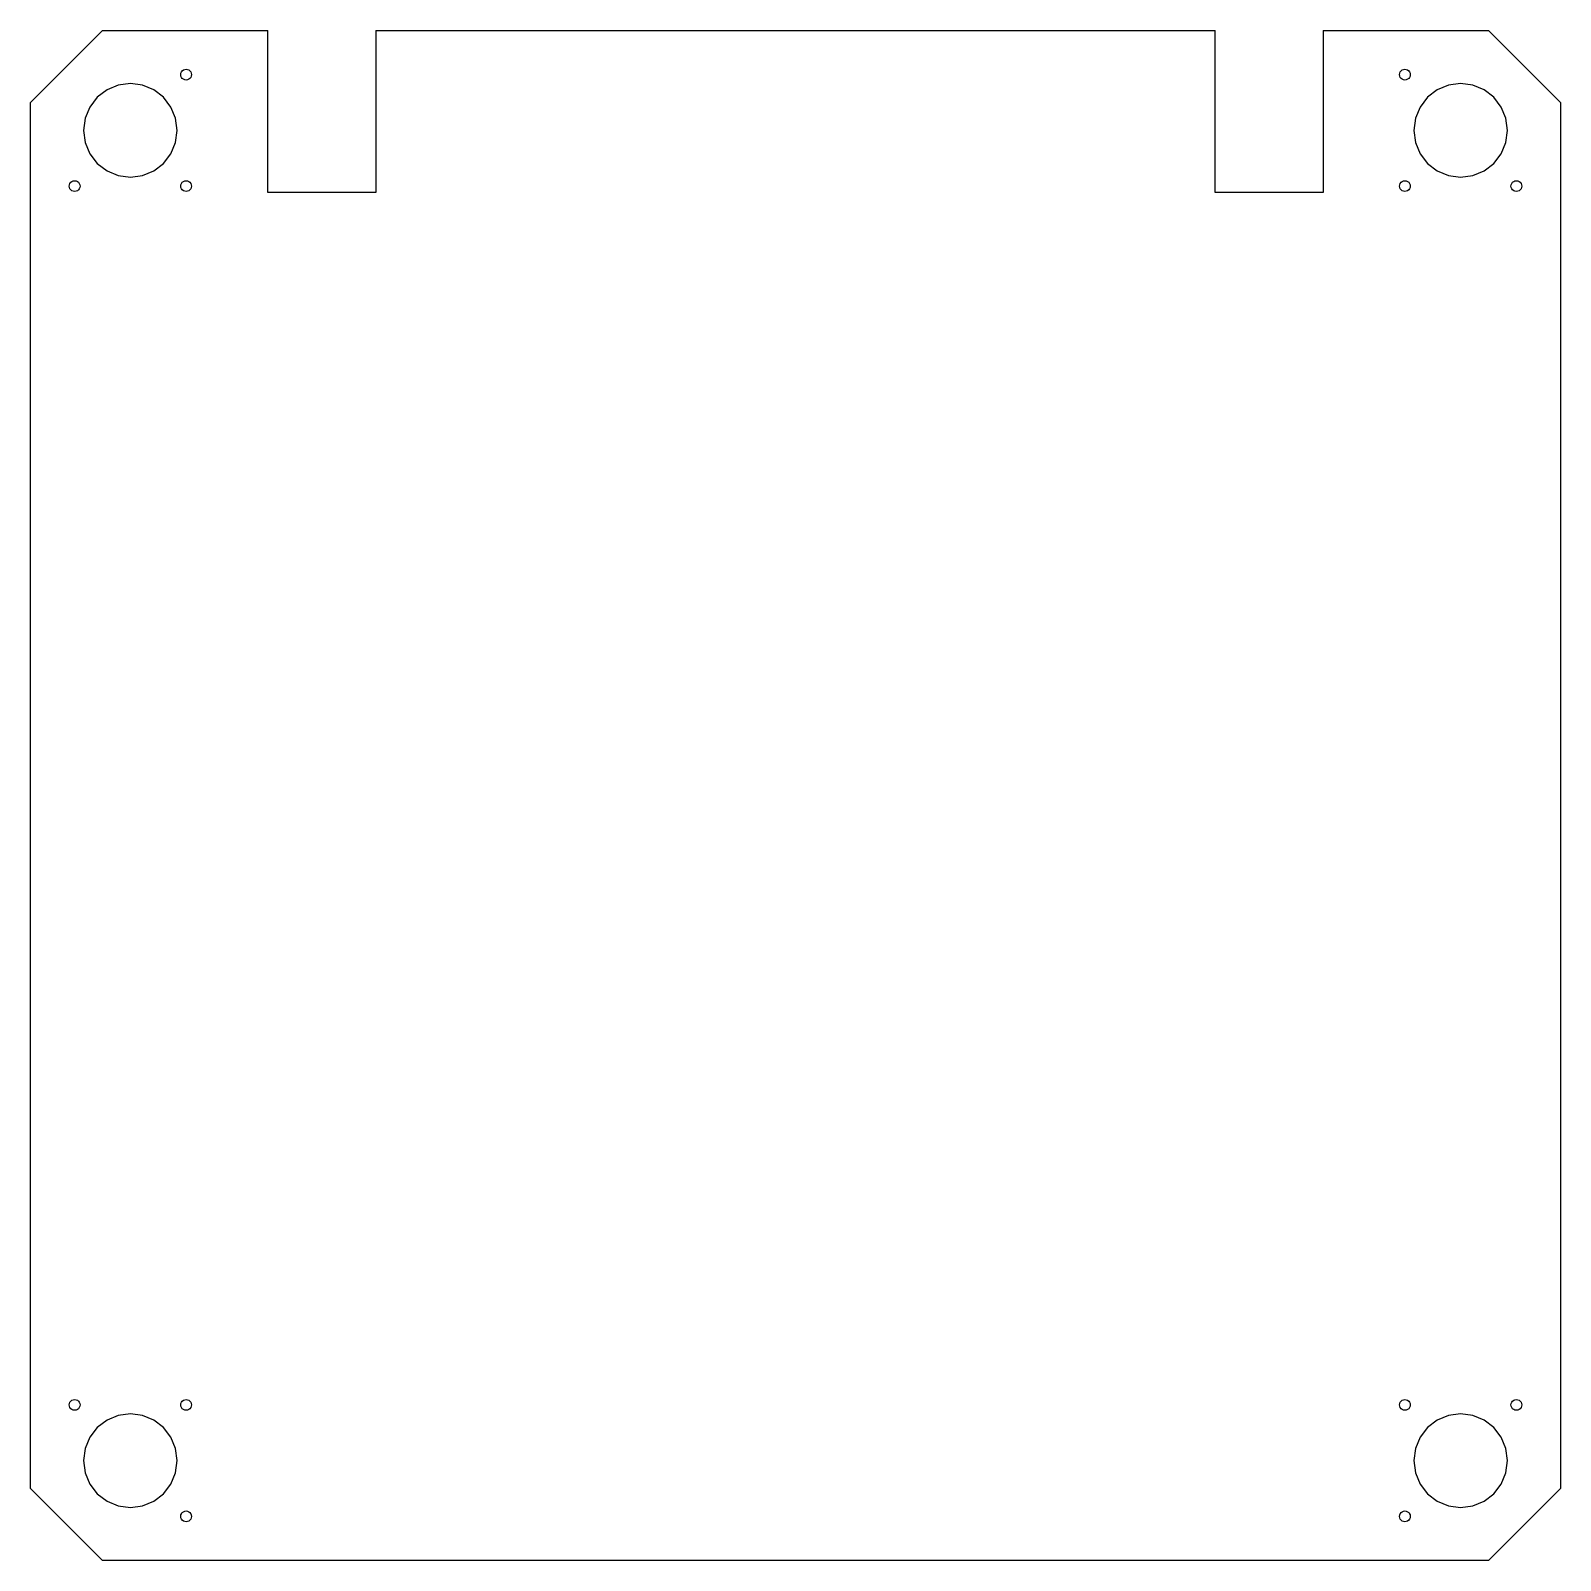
# Model space of a CAD drawing. Header units: metres. Extents: x 12 to 437, y 1608 to 2034.
import ezdxf

# ---------------------------------------------------------------- set-up
doc = ezdxf.new("R2010")
doc.units = ezdxf.units.M

msp = doc.modelspace()

# ---------------------------------------------------------------- linework, layer by layer
at = {"layer": 'GROUP0'}
for p, q in [((31.55, 2033.88, 0), (11.55, 2013.88, 0)), ((31.55, 2033.88, 0), (77.55, 2033.88, 0)), ((77.55, 1988.88, 0), (77.55, 2033.88, 0)), ((107.55, 2033.88, 0), (107.55, 1988.88, 0)), ((107.55, 2033.88, 0), (341.05, 2033.88, 0)), ((341.05, 1988.88, 0), (341.05, 2033.88, 0)), ((371.05, 2033.88, 0), (417.05, 2033.88, 0)), ((371.05, 2033.88, 0), (371.05, 1988.88, 0)), ((417.05, 2033.88, 0), (437.05, 2013.88, 0)), ((53.3, 2021.63, 0), (53.35, 2022.02, 0)), ((53.35, 2021.25, 0), (53.3, 2021.63, 0)), ((53.35, 2022.02, 0), (53.5, 2022.38, 0)), ((53.5, 2020.88, 0), (53.35, 2021.25, 0)), ((53.5, 2022.38, 0), (53.74, 2022.69, 0)), ((53.74, 2022.69, 0), (54.05, 2022.93, 0)), ((54.05, 2022.93, 0), (54.41, 2023.08, 0)), ((54.41, 2023.08, 0), (54.8, 2023.13, 0)), ((54.8, 2023.13, 0), (55.18, 2023.08, 0)), ((55.18, 2023.08, 0), (55.55, 2022.93, 0)), ((55.55, 2022.93, 0), (55.86, 2022.69, 0)), ((55.86, 2022.69, 0), (56.1, 2022.38, 0)), ((56.1, 2022.38, 0), (56.25, 2022.02, 0)), ((56.25, 2021.25, 0), (56.1, 2020.88, 0)), ((56.25, 2022.02, 0), (56.3, 2021.63, 0)), ((56.3, 2021.63, 0), (56.25, 2021.25, 0)), ((392.3, 2021.63, 0), (392.35, 2022.02, 0)), ((392.35, 2021.25, 0), (392.3, 2021.63, 0)), ((392.35, 2022.02, 0), (392.5, 2022.38, 0)), ((392.5, 2020.88, 0), (392.35, 2021.25, 0)), ((392.5, 2022.38, 0), (392.74, 2022.69, 0)), ((392.74, 2022.69, 0), (393.05, 2022.93, 0)), ((393.05, 2022.93, 0), (393.41, 2023.08, 0)), ((393.41, 2023.08, 0), (393.8, 2023.13, 0)), ((393.8, 2023.13, 0), (394.19, 2023.08, 0)), ((394.19, 2023.08, 0), (394.55, 2022.93, 0)), ((394.55, 2022.93, 0), (394.86, 2022.69, 0)), ((394.86, 2022.69, 0), (395.1, 2022.38, 0)), ((395.1, 2022.38, 0), (395.25, 2022.02, 0)), ((395.25, 2021.25, 0), (395.1, 2020.88, 0)), ((395.25, 2022.02, 0), (395.3, 2021.63, 0)), ((395.3, 2021.63, 0), (395.25, 2021.25, 0)), ((32.8, 2017.39, 0), (30.1, 2015.33, 0)), ((35.93, 2018.69, 0), (32.8, 2017.39, 0)), ((39.3, 2019.13, 0), (35.93, 2018.69, 0)), ((42.66, 2018.69, 0), (39.3, 2019.13, 0)), ((45.8, 2017.39, 0), (42.66, 2018.69, 0)), ((48.49, 2015.33, 0), (45.8, 2017.39, 0)), ((53.74, 2020.57, 0), (53.5, 2020.88, 0)), ((54.05, 2020.33, 0), (53.74, 2020.57, 0)), ((54.41, 2020.19, 0), (54.05, 2020.33, 0)), ((54.8, 2020.13, 0), (54.41, 2020.19, 0)), ((55.18, 2020.19, 0), (54.8, 2020.13, 0)), ((55.55, 2020.33, 0), (55.18, 2020.19, 0)), ((55.86, 2020.57, 0), (55.55, 2020.33, 0)), ((56.1, 2020.88, 0), (55.86, 2020.57, 0)), ((392.74, 2020.57, 0), (392.5, 2020.88, 0)), ((393.05, 2020.33, 0), (392.74, 2020.57, 0)), ((393.41, 2020.19, 0), (393.05, 2020.33, 0)), ((393.8, 2020.13, 0), (393.41, 2020.19, 0)), ((394.19, 2020.19, 0), (393.8, 2020.13, 0)), ((394.55, 2020.33, 0), (394.19, 2020.19, 0)), ((394.86, 2020.57, 0), (394.55, 2020.33, 0)), ((395.1, 2020.88, 0), (394.86, 2020.57, 0)), ((402.8, 2017.39, 0), (400.1, 2015.33, 0)), ((405.93, 2018.69, 0), (402.8, 2017.39, 0)), ((409.3, 2019.13, 0), (405.93, 2018.69, 0)), ((412.66, 2018.69, 0), (409.3, 2019.13, 0)), ((415.8, 2017.39, 0), (412.66, 2018.69, 0)), ((418.49, 2015.33, 0), (415.8, 2017.39, 0)), ((11.55, 1628.38), (11.55, 2013.88, 0)), ((28.04, 2012.63, 0), (26.74, 2009.5, 0)), ((30.1, 2015.33, 0), (28.04, 2012.63, 0)), ((50.55, 2012.63, 0), (48.49, 2015.33, 0)), ((51.85, 2009.5, 0), (50.55, 2012.63, 0)), ((398.04, 2012.63, 0), (396.74, 2009.5, 0)), ((400.1, 2015.33, 0), (398.04, 2012.63, 0)), ((420.56, 2012.63, 0), (418.49, 2015.33, 0)), ((421.85, 2009.5, 0), (420.56, 2012.63, 0)), ((437.05, 2013.88, 0), (437.05, 1628.38, 0)), ((26.74, 2009.5, 0), (26.3, 2006.13, 0)), ((52.3, 2006.13, 0), (51.85, 2009.5, 0)), ((396.74, 2009.5, 0), (396.3, 2006.13, 0)), ((422.3, 2006.13, 0), (421.85, 2009.5, 0)), ((26.3, 2006.13, 0), (26.74, 2002.77, 0)), ((51.85, 2002.77, 0), (52.3, 2006.13, 0)), ((396.3, 2006.13, 0), (396.74, 2002.77, 0)), ((421.85, 2002.77, 0), (422.3, 2006.13, 0)), ((26.74, 2002.77, 0), (28.04, 1999.63, 0)), ((50.55, 1999.63, 0), (51.85, 2002.77, 0)), ((396.74, 2002.77, 0), (398.04, 1999.63, 0)), ((420.56, 1999.63, 0), (421.85, 2002.77, 0)), ((28.04, 1999.63, 0), (30.1, 1996.94, 0)), ((30.1, 1996.94, 0), (32.8, 1994.88, 0)), ((45.8, 1994.88, 0), (48.49, 1996.94, 0)), ((48.49, 1996.94, 0), (50.55, 1999.63, 0)), ((398.04, 1999.63, 0), (400.1, 1996.94, 0)), ((400.1, 1996.94, 0), (402.8, 1994.88, 0)), ((415.8, 1994.88, 0), (418.49, 1996.94, 0)), ((418.49, 1996.94, 0), (420.56, 1999.63, 0)), ((22.35, 1991.02, 0), (22.5, 1991.38, 0)), ((22.5, 1991.38, 0), (22.74, 1991.69, 0)), ((22.74, 1991.69, 0), (23.05, 1991.93, 0)), ((23.05, 1991.93, 0), (23.41, 1992.08, 0)), ((23.41, 1992.08, 0), (23.8, 1992.13, 0)), ((23.8, 1992.13, 0), (24.18, 1992.08, 0)), ((24.18, 1992.08, 0), (24.55, 1991.93, 0)), ((24.55, 1991.93, 0), (24.86, 1991.69, 0)), ((24.86, 1991.69, 0), (25.1, 1991.38, 0)), ((25.1, 1991.38, 0), (25.25, 1991.02, 0)), ((32.8, 1994.88, 0), (35.93, 1993.58, 0)), ((35.93, 1993.58, 0), (39.3, 1993.13, 0)), ((39.3, 1993.13, 0), (42.66, 1993.58, 0)), ((42.66, 1993.58, 0), (45.8, 1994.88, 0)), ((53.35, 1991.02, 0), (53.5, 1991.38, 0)), ((53.5, 1991.38, 0), (53.74, 1991.69, 0)), ((53.74, 1991.69, 0), (54.05, 1991.93, 0)), ((54.05, 1991.93, 0), (54.41, 1992.08, 0)), ((54.41, 1992.08, 0), (54.8, 1992.13, 0)), ((54.8, 1992.13, 0), (55.18, 1992.08, 0)), ((55.18, 1992.08, 0), (55.55, 1991.93, 0)), ((55.55, 1991.93, 0), (55.86, 1991.69, 0)), ((55.86, 1991.69, 0), (56.1, 1991.38, 0)), ((56.1, 1991.38, 0), (56.25, 1991.02, 0)), ((392.35, 1991.02, 0), (392.5, 1991.38, 0)), ((392.5, 1991.38, 0), (392.74, 1991.69, 0)), ((392.74, 1991.69, 0), (393.05, 1991.93, 0)), ((393.05, 1991.93, 0), (393.41, 1992.08, 0)), ((393.41, 1992.08, 0), (393.8, 1992.13, 0)), ((393.8, 1992.13, 0), (394.19, 1992.08, 0)), ((394.19, 1992.08, 0), (394.55, 1991.93, 0)), ((394.55, 1991.93, 0), (394.86, 1991.69, 0)), ((394.86, 1991.69, 0), (395.1, 1991.38, 0)), ((395.1, 1991.38, 0), (395.25, 1991.02, 0)), ((402.8, 1994.88, 0), (405.93, 1993.58, 0)), ((405.93, 1993.58, 0), (409.3, 1993.13, 0)), ((409.3, 1993.13, 0), (412.66, 1993.58, 0)), ((412.66, 1993.58, 0), (415.8, 1994.88, 0)), ((423.35, 1991.02, 0), (423.5, 1991.38, 0)), ((423.5, 1991.38, 0), (423.74, 1991.69, 0)), ((423.74, 1991.69, 0), (424.05, 1991.93, 0)), ((424.05, 1991.93, 0), (424.41, 1992.08, 0)), ((424.41, 1992.08, 0), (424.8, 1992.13, 0)), ((424.8, 1992.13, 0), (425.19, 1992.08, 0)), ((425.19, 1992.08, 0), (425.55, 1991.93, 0)), ((425.55, 1991.93, 0), (425.86, 1991.69, 0)), ((425.86, 1991.69, 0), (426.1, 1991.38, 0)), ((426.1, 1991.38, 0), (426.25, 1991.02, 0)), ((22.3, 1990.63, 0), (22.35, 1991.02, 0)), ((22.35, 1990.25, 0), (22.3, 1990.63, 0)), ((22.5, 1989.88, 0), (22.35, 1990.25, 0)), ((22.74, 1989.57, 0), (22.5, 1989.88, 0)), ((23.05, 1989.33, 0), (22.74, 1989.57, 0)), ((23.41, 1989.19, 0), (23.05, 1989.33, 0)), ((23.8, 1989.13, 0), (23.41, 1989.19, 0)), ((24.18, 1989.19, 0), (23.8, 1989.13, 0)), ((24.55, 1989.33, 0), (24.18, 1989.19, 0)), ((24.86, 1989.57, 0), (24.55, 1989.33, 0)), ((25.1, 1989.88, 0), (24.86, 1989.57, 0)), ((25.25, 1990.25, 0), (25.1, 1989.88, 0)), ((25.25, 1991.02, 0), (25.3, 1990.63, 0)), ((25.3, 1990.63, 0), (25.25, 1990.25, 0)), ((53.3, 1990.63, 0), (53.35, 1991.02, 0)), ((53.35, 1990.25, 0), (53.3, 1990.63, 0)), ((53.5, 1989.88, 0), (53.35, 1990.25, 0)), ((53.74, 1989.57, 0), (53.5, 1989.88, 0)), ((54.05, 1989.33, 0), (53.74, 1989.57, 0)), ((54.41, 1989.19, 0), (54.05, 1989.33, 0)), ((54.8, 1989.13, 0), (54.41, 1989.19, 0)), ((55.18, 1989.19, 0), (54.8, 1989.13, 0)), ((55.55, 1989.33, 0), (55.18, 1989.19, 0)), ((55.86, 1989.57, 0), (55.55, 1989.33, 0)), ((56.1, 1989.88, 0), (55.86, 1989.57, 0)), ((56.25, 1990.25, 0), (56.1, 1989.88, 0)), ((56.25, 1991.02, 0), (56.3, 1990.63, 0)), ((56.3, 1990.63, 0), (56.25, 1990.25, 0)), ((107.55, 1988.88, 0), (77.55, 1988.88, 0)), ((371.05, 1988.88, 0), (341.05, 1988.88, 0)), ((392.3, 1990.63, 0), (392.35, 1991.02, 0)), ((392.35, 1990.25, 0), (392.3, 1990.63, 0)), ((392.5, 1989.88, 0), (392.35, 1990.25, 0)), ((392.74, 1989.57, 0), (392.5, 1989.88, 0)), ((393.05, 1989.33, 0), (392.74, 1989.57, 0)), ((393.41, 1989.19, 0), (393.05, 1989.33, 0)), ((393.8, 1989.13, 0), (393.41, 1989.19, 0)), ((394.19, 1989.19, 0), (393.8, 1989.13, 0)), ((394.55, 1989.33, 0), (394.19, 1989.19, 0)), ((394.86, 1989.57, 0), (394.55, 1989.33, 0)), ((395.1, 1989.88, 0), (394.86, 1989.57, 0)), ((395.25, 1990.25, 0), (395.1, 1989.88, 0)), ((395.25, 1991.02, 0), (395.3, 1990.63, 0)), ((395.3, 1990.63, 0), (395.25, 1990.25, 0)), ((423.3, 1990.63, 0), (423.35, 1991.02, 0)), ((423.35, 1990.25, 0), (423.3, 1990.63, 0)), ((423.5, 1989.88, 0), (423.35, 1990.25, 0)), ((423.74, 1989.57, 0), (423.5, 1989.88, 0)), ((424.05, 1989.33, 0), (423.74, 1989.57, 0)), ((424.41, 1989.19, 0), (424.05, 1989.33, 0)), ((424.8, 1989.13, 0), (424.41, 1989.19, 0)), ((425.19, 1989.19, 0), (424.8, 1989.13, 0)), ((425.55, 1989.33, 0), (425.19, 1989.19, 0)), ((425.86, 1989.57, 0), (425.55, 1989.33, 0)), ((426.1, 1989.88, 0), (425.86, 1989.57, 0)), ((426.25, 1990.25, 0), (426.1, 1989.88, 0)), ((426.25, 1991.02, 0), (426.3, 1990.63, 0)), ((426.3, 1990.63, 0), (426.25, 1990.25, 0)), ((22.3, 1651.63, 0), (22.35, 1652.02, 0)), ((22.35, 1651.25, 0), (22.3, 1651.63, 0)), ((22.35, 1652.02, 0), (22.5, 1652.38, 0)), ((22.5, 1650.88, 0), (22.35, 1651.25, 0)), ((22.5, 1652.38, 0), (22.74, 1652.69, 0)), ((22.74, 1652.69, 0), (23.05, 1652.93, 0)), ((23.05, 1652.93, 0), (23.41, 1653.08, 0)), ((23.41, 1653.08, 0), (23.8, 1653.13, 0)), ((23.8, 1653.13, 0), (24.18, 1653.08, 0)), ((24.18, 1653.08, 0), (24.55, 1652.93, 0)), ((24.55, 1652.93, 0), (24.86, 1652.69, 0)), ((24.86, 1652.69, 0), (25.1, 1652.38, 0)), ((25.1, 1652.38, 0), (25.25, 1652.02, 0)), ((25.25, 1651.25, 0), (25.1, 1650.88, 0)), ((25.25, 1652.02, 0), (25.3, 1651.63, 0)), ((25.3, 1651.63, 0), (25.25, 1651.25, 0)), ((53.3, 1651.63, 0), (53.35, 1652.02, 0)), ((53.35, 1651.25, 0), (53.3, 1651.63, 0)), ((53.35, 1652.02, 0), (53.5, 1652.38, 0)), ((53.5, 1650.88, 0), (53.35, 1651.25, 0)), ((53.5, 1652.38, 0), (53.74, 1652.69, 0)), ((53.74, 1652.69, 0), (54.05, 1652.93, 0)), ((54.05, 1652.93, 0), (54.41, 1653.08, 0)), ((54.41, 1653.08, 0), (54.8, 1653.13, 0)), ((54.8, 1653.13, 0), (55.18, 1653.08, 0)), ((55.18, 1653.08, 0), (55.55, 1652.93, 0)), ((55.55, 1652.93, 0), (55.86, 1652.69, 0)), ((55.86, 1652.69, 0), (56.1, 1652.38, 0)), ((56.1, 1652.38, 0), (56.25, 1652.02, 0)), ((56.25, 1651.25, 0), (56.1, 1650.88, 0)), ((56.25, 1652.02, 0), (56.3, 1651.63, 0)), ((56.3, 1651.63, 0), (56.25, 1651.25, 0)), ((392.3, 1651.63, 0), (392.35, 1652.02, 0)), ((392.35, 1651.25, 0), (392.3, 1651.63, 0)), ((392.35, 1652.02, 0), (392.5, 1652.38, 0)), ((392.5, 1650.88, 0), (392.35, 1651.25, 0)), ((392.5, 1652.38, 0), (392.74, 1652.69, 0)), ((392.74, 1652.69, 0), (393.05, 1652.93, 0)), ((393.05, 1652.93, 0), (393.41, 1653.08, 0)), ((393.41, 1653.08, 0), (393.8, 1653.13, 0)), ((393.8, 1653.13, 0), (394.19, 1653.08, 0)), ((394.19, 1653.08, 0), (394.55, 1652.93, 0)), ((394.55, 1652.93, 0), (394.86, 1652.69, 0)), ((394.86, 1652.69, 0), (395.1, 1652.38, 0)), ((395.1, 1652.38, 0), (395.25, 1652.02, 0)), ((395.25, 1651.25, 0), (395.1, 1650.88, 0)), ((395.25, 1652.02, 0), (395.3, 1651.63, 0)), ((395.3, 1651.63, 0), (395.25, 1651.25, 0)), ((423.3, 1651.63, 0), (423.35, 1652.02, 0)), ((423.35, 1651.25, 0), (423.3, 1651.63, 0)), ((423.35, 1652.02, 0), (423.5, 1652.38, 0)), ((423.5, 1650.88, 0), (423.35, 1651.25, 0)), ((423.5, 1652.38, 0), (423.74, 1652.69, 0)), ((423.74, 1652.69, 0), (424.05, 1652.93, 0)), ((424.05, 1652.93, 0), (424.41, 1653.08, 0)), ((424.41, 1653.08, 0), (424.8, 1653.13, 0)), ((424.8, 1653.13, 0), (425.19, 1653.08, 0)), ((425.19, 1653.08, 0), (425.55, 1652.93, 0)), ((425.55, 1652.93, 0), (425.86, 1652.69, 0)), ((425.86, 1652.69, 0), (426.1, 1652.38, 0)), ((426.1, 1652.38, 0), (426.25, 1652.02, 0)), ((426.25, 1651.25, 0), (426.1, 1650.88, 0)), ((426.25, 1652.02, 0), (426.3, 1651.63, 0)), ((426.3, 1651.63, 0), (426.25, 1651.25, 0)), ((22.74, 1650.57, 0), (22.5, 1650.88, 0)), ((23.05, 1650.33, 0), (22.74, 1650.57, 0)), ((23.41, 1650.18, 0), (23.05, 1650.33, 0)), ((23.8, 1650.13, 0), (23.41, 1650.18, 0)), ((24.18, 1650.18, 0), (23.8, 1650.13, 0)), ((24.55, 1650.33, 0), (24.18, 1650.18, 0)), ((24.86, 1650.57, 0), (24.55, 1650.33, 0)), ((25.1, 1650.88, 0), (24.86, 1650.57, 0)), ((32.8, 1647.39, 0), (30.1, 1645.33, 0)), ((35.93, 1648.69, 0), (32.8, 1647.39, 0)), ((39.3, 1649.13, 0), (35.93, 1648.69, 0)), ((42.66, 1648.69, 0), (39.3, 1649.13, 0)), ((45.8, 1647.39, 0), (42.66, 1648.69, 0)), ((48.49, 1645.33, 0), (45.8, 1647.39, 0)), ((53.74, 1650.57, 0), (53.5, 1650.88, 0)), ((54.05, 1650.33, 0), (53.74, 1650.57, 0)), ((54.41, 1650.18, 0), (54.05, 1650.33, 0)), ((54.8, 1650.13, 0), (54.41, 1650.18, 0)), ((55.18, 1650.18, 0), (54.8, 1650.13, 0)), ((55.55, 1650.33, 0), (55.18, 1650.18, 0)), ((55.86, 1650.57, 0), (55.55, 1650.33, 0)), ((56.1, 1650.88, 0), (55.86, 1650.57, 0)), ((392.74, 1650.57, 0), (392.5, 1650.88, 0)), ((393.05, 1650.33, 0), (392.74, 1650.57, 0)), ((393.41, 1650.18, 0), (393.05, 1650.33, 0)), ((393.8, 1650.13, 0), (393.41, 1650.18, 0)), ((394.19, 1650.18, 0), (393.8, 1650.13, 0)), ((394.55, 1650.33, 0), (394.19, 1650.18, 0)), ((394.86, 1650.57, 0), (394.55, 1650.33, 0)), ((395.1, 1650.88, 0), (394.86, 1650.57, 0)), ((402.8, 1647.39, 0), (400.1, 1645.33, 0)), ((405.93, 1648.69, 0), (402.8, 1647.39, 0)), ((409.3, 1649.13, 0), (405.93, 1648.69, 0)), ((412.66, 1648.69, 0), (409.3, 1649.13, 0)), ((415.8, 1647.39, 0), (412.66, 1648.69, 0)), ((418.49, 1645.33, 0), (415.8, 1647.39, 0)), ((423.74, 1650.57, 0), (423.5, 1650.88, 0)), ((424.05, 1650.33, 0), (423.74, 1650.57, 0)), ((424.41, 1650.18, 0), (424.05, 1650.33, 0)), ((424.8, 1650.13, 0), (424.41, 1650.18, 0)), ((425.19, 1650.18, 0), (424.8, 1650.13, 0)), ((425.55, 1650.33, 0), (425.19, 1650.18, 0)), ((425.86, 1650.57, 0), (425.55, 1650.33, 0)), ((426.1, 1650.88, 0), (425.86, 1650.57, 0)), ((28.04, 1642.63, 0), (26.74, 1639.5, 0)), ((30.1, 1645.33, 0), (28.04, 1642.63, 0)), ((50.55, 1642.63, 0), (48.49, 1645.33, 0)), ((51.85, 1639.5, 0), (50.55, 1642.63, 0)), ((398.04, 1642.63, 0), (396.74, 1639.5, 0)), ((400.1, 1645.33, 0), (398.04, 1642.63, 0)), ((420.56, 1642.63, 0), (418.49, 1645.33, 0)), ((421.85, 1639.5, 0), (420.56, 1642.63, 0)), ((26.74, 1639.5, 0), (26.3, 1636.13, 0)), ((52.3, 1636.13, 0), (51.85, 1639.5, 0)), ((396.74, 1639.5, 0), (396.3, 1636.13, 0)), ((422.3, 1636.13, 0), (421.85, 1639.5, 0)), ((26.3, 1636.13, 0), (26.74, 1632.77, 0)), ((51.85, 1632.77, 0), (52.3, 1636.13, 0)), ((396.3, 1636.13, 0), (396.74, 1632.77, 0)), ((421.85, 1632.77, 0), (422.3, 1636.13, 0)), ((26.74, 1632.77, 0), (28.04, 1629.63, 0)), ((50.55, 1629.63, 0), (51.85, 1632.77, 0)), ((396.74, 1632.77, 0), (398.04, 1629.63, 0)), ((420.56, 1629.63, 0), (421.85, 1632.77, 0)), ((11.55, 1628.38), (31.55, 1608.38, 0)), ((28.04, 1629.63, 0), (30.1, 1626.94, 0)), ((30.1, 1626.94, 0), (32.8, 1624.88, 0)), ((45.8, 1624.88, 0), (48.49, 1626.94, 0)), ((48.49, 1626.94, 0), (50.55, 1629.63, 0)), ((398.04, 1629.63, 0), (400.1, 1626.94, 0)), ((400.1, 1626.94, 0), (402.8, 1624.88, 0)), ((415.8, 1624.88, 0), (418.49, 1626.94, 0)), ((437.05, 1628.38, 0), (417.05, 1608.38, 0)), ((418.49, 1626.94, 0), (420.56, 1629.63, 0)), ((32.8, 1624.88, 0), (35.93, 1623.58, 0)), ((35.93, 1623.58, 0), (39.3, 1623.13, 0)), ((39.3, 1623.13, 0), (42.66, 1623.58, 0)), ((42.66, 1623.58, 0), (45.8, 1624.88, 0)), ((53.35, 1621.02, 0), (53.5, 1621.38, 0)), ((53.5, 1621.38, 0), (53.74, 1621.69, 0)), ((53.74, 1621.69, 0), (54.05, 1621.93, 0)), ((54.05, 1621.93, 0), (54.41, 1622.08, 0)), ((54.41, 1622.08, 0), (54.8, 1622.13, 0)), ((54.8, 1622.13, 0), (55.18, 1622.08, 0)), ((55.18, 1622.08, 0), (55.55, 1621.93, 0)), ((55.55, 1621.93, 0), (55.86, 1621.69, 0)), ((55.86, 1621.69, 0), (56.1, 1621.38, 0)), ((56.1, 1621.38, 0), (56.25, 1621.02, 0)), ((392.35, 1621.02, 0), (392.5, 1621.38, 0)), ((392.5, 1621.38, 0), (392.74, 1621.69, 0)), ((392.74, 1621.69, 0), (393.05, 1621.93, 0)), ((393.05, 1621.93, 0), (393.41, 1622.08, 0)), ((393.41, 1622.08, 0), (393.8, 1622.13, 0)), ((393.8, 1622.13, 0), (394.19, 1622.08, 0)), ((394.19, 1622.08, 0), (394.55, 1621.93, 0)), ((394.55, 1621.93, 0), (394.86, 1621.69, 0)), ((394.86, 1621.69, 0), (395.1, 1621.38, 0)), ((395.1, 1621.38, 0), (395.25, 1621.02, 0)), ((402.8, 1624.88, 0), (405.93, 1623.58, 0)), ((405.93, 1623.58, 0), (409.3, 1623.13, 0)), ((409.3, 1623.13, 0), (412.66, 1623.58, 0)), ((412.66, 1623.58, 0), (415.8, 1624.88, 0)), ((53.3, 1620.63, 0), (53.35, 1621.02, 0)), ((53.35, 1620.25, 0), (53.3, 1620.63, 0)), ((53.5, 1619.88, 0), (53.35, 1620.25, 0)), ((53.74, 1619.57, 0), (53.5, 1619.88, 0)), ((54.05, 1619.33, 0), (53.74, 1619.57, 0)), ((54.41, 1619.18, 0), (54.05, 1619.33, 0)), ((54.8, 1619.13, 0), (54.41, 1619.18, 0)), ((55.18, 1619.18, 0), (54.8, 1619.13, 0)), ((55.55, 1619.33, 0), (55.18, 1619.18, 0)), ((55.86, 1619.57, 0), (55.55, 1619.33, 0)), ((56.1, 1619.88, 0), (55.86, 1619.57, 0)), ((56.25, 1620.25, 0), (56.1, 1619.88, 0)), ((56.25, 1621.02, 0), (56.3, 1620.63, 0)), ((56.3, 1620.63, 0), (56.25, 1620.25, 0)), ((392.3, 1620.63, 0), (392.35, 1621.02, 0)), ((392.35, 1620.25, 0), (392.3, 1620.63, 0)), ((392.5, 1619.88, 0), (392.35, 1620.25, 0)), ((392.74, 1619.57, 0), (392.5, 1619.88, 0)), ((393.05, 1619.33, 0), (392.74, 1619.57, 0)), ((393.41, 1619.18, 0), (393.05, 1619.33, 0)), ((393.8, 1619.13, 0), (393.41, 1619.18, 0)), ((394.19, 1619.18, 0), (393.8, 1619.13, 0)), ((394.55, 1619.33, 0), (394.19, 1619.18, 0)), ((394.86, 1619.57, 0), (394.55, 1619.33, 0)), ((395.1, 1619.88, 0), (394.86, 1619.57, 0)), ((395.25, 1620.25, 0), (395.1, 1619.88, 0)), ((395.25, 1621.02, 0), (395.3, 1620.63, 0)), ((395.3, 1620.63, 0), (395.25, 1620.25, 0)), ((417.05, 1608.38, 0), (31.55, 1608.38, 0))]:
    msp.add_line(p, q, dxfattribs=at)

doc.saveas('drawing.dxf')
